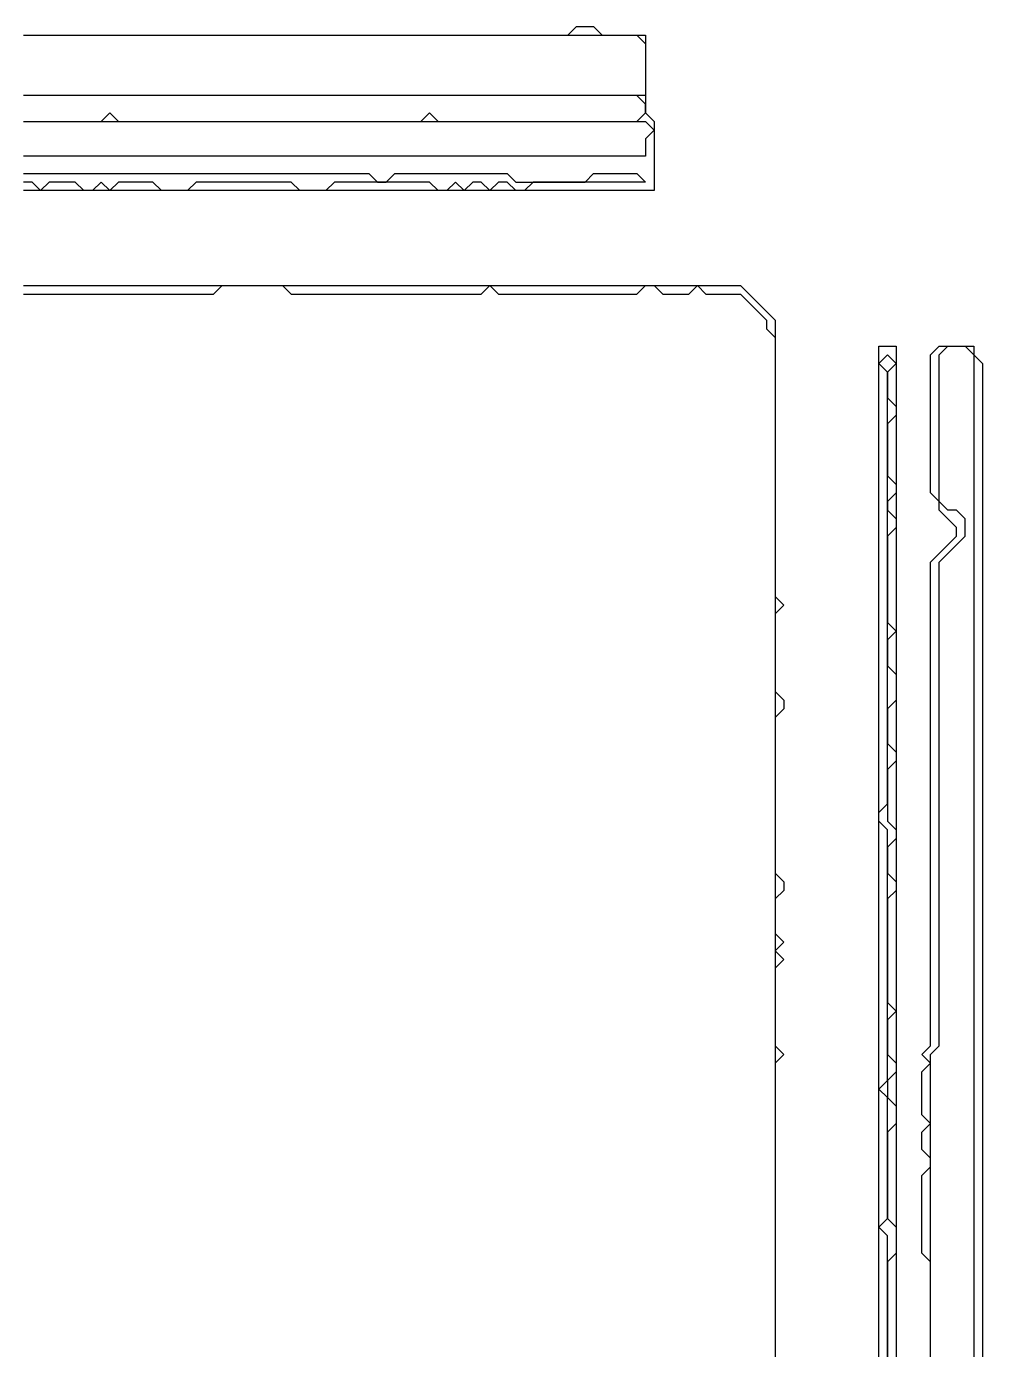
# Model space of a CAD drawing. Header units: metres. Extents: x 61 to 947, y 23 to 655.
# Drawn here: x 377.4 to 488, y 176.5 to 330 of the extents above; entities that cross this region are included whole.
import ezdxf

# ---------------------------------------------------------------- set-up
doc = ezdxf.new("R2010")
doc.units = ezdxf.units.M

msp = doc.modelspace()

# ---------------------------------------------------------------- linework, layer by layer
for points in [[(377, 329, 0), (378, 329, 0), (379, 329, 0), (380, 329, 0), (381, 329, 0), (382, 329, 0), (383, 329, 0), (384, 329, 0), (385, 329, 0), (386, 329, 0), (387, 329, 0), (388, 329, 0), (389, 329, 0), (390, 329, 0), (391, 329, 0), (392, 329, 0), (393, 329, 0), (394, 329, 0), (395, 329, 0), (396, 329, 0), (397, 329, 0), (398, 329, 0), (399, 329, 0), (400, 329, 0), (401, 329, 0), (402, 329, 0), (403, 329, 0), (404, 329, 0), (405, 329, 0), (406, 329, 0), (407, 329, 0), (408, 329, 0), (409, 329, 0), (410, 329, 0), (411, 329, 0), (412, 329, 0), (413, 329, 0), (414, 329, 0), (415, 329, 0), (416, 329, 0), (417, 329, 0), (418, 329, 0), (419, 329, 0), (420, 329, 0), (421, 329, 0), (422, 329, 0), (423, 329, 0), (424, 329, 0), (425, 329, 0), (426, 329, 0), (427, 329, 0), (428, 329, 0), (429, 329, 0), (430, 329, 0), (431, 329, 0), (432, 329, 0), (433, 329, 0), (434, 329, 0), (435, 329, 0), (436, 329, 0), (437, 329, 0), (438, 329, 0), (439, 329, 0), (440, 329, 0), (441, 329, 0), (442, 329, 0), (443, 329, 0), (444, 329, 0), (445, 329, 0), (446, 329, 0), (447, 329, 0), (448, 329, 0), (449, 328, 0), (449, 327, 0), (449, 326, 0), (449, 325, 0), (449, 324, 0), (449, 323, 0), (449, 322, 0), (448, 322, 0), (447, 322, 0), (446, 322, 0), (445, 322, 0), (444, 322, 0), (443, 322, 0), (442, 322, 0), (441, 322, 0), (440, 322, 0), (439, 322, 0), (438, 322, 0), (437, 322, 0), (436, 322, 0), (435, 322, 0), (434, 322, 0), (433, 322, 0), (432, 322, 0), (431, 322, 0), (430, 322, 0), (429, 322, 0), (428, 322, 0), (427, 322, 0), (426, 322, 0), (425, 322, 0), (424, 322, 0), (423, 322, 0), (422, 322, 0), (421, 322, 0), (420, 322, 0), (419, 322, 0), (418, 322, 0), (417, 322, 0), (416, 322, 0), (415, 322, 0), (414, 322, 0), (413, 322, 0), (412, 322, 0), (411, 322, 0), (410, 322, 0), (409, 322, 0), (408, 322, 0), (407, 322, 0), (406, 322, 0), (405, 322, 0), (404, 322, 0), (403, 322, 0), (402, 322, 0), (401, 322, 0), (400, 322, 0), (399, 322, 0), (398, 322, 0), (397, 322, 0), (396, 322, 0), (395, 322, 0), (394, 322, 0), (393, 322, 0), (392, 322, 0), (391, 322, 0), (390, 322, 0), (389, 322, 0), (388, 322, 0), (387, 322, 0), (386, 322, 0), (385, 322, 0), (384, 322, 0), (383, 322, 0), (382, 322, 0), (381, 322, 0), (380, 322, 0), (379, 322, 0), (378, 322, 0), (377, 322, 0)], [(377, 319, 0), (378, 319, 0), (379, 319, 0), (380, 319, 0), (381, 319, 0), (382, 319, 0), (383, 319, 0), (384, 319, 0), (385, 319, 0), (386, 319, 0), (387, 320, 0), (388, 319, 0), (389, 319, 0), (390, 319, 0), (391, 319, 0), (392, 319, 0), (393, 319, 0), (394, 319, 0), (395, 319, 0), (396, 319, 0), (397, 319, 0), (398, 319, 0), (399, 319, 0), (400, 319, 0), (401, 319, 0), (402, 319, 0), (403, 319, 0), (404, 319, 0), (405, 319, 0), (406, 319, 0), (407, 319, 0), (408, 319, 0), (409, 319, 0), (410, 319, 0), (411, 319, 0), (412, 319, 0), (413, 319, 0), (414, 319, 0), (415, 319, 0), (416, 319, 0), (417, 319, 0), (418, 319, 0), (419, 319, 0), (420, 319, 0), (421, 319, 0), (422, 319, 0), (423, 319, 0), (424, 320, 0), (425, 319, 0), (426, 319, 0), (427, 319, 0), (428, 319, 0), (429, 319, 0), (430, 319, 0), (431, 319, 0), (432, 319, 0), (433, 319, 0), (434, 319, 0), (435, 319, 0), (436, 319, 0), (437, 319, 0), (438, 319, 0), (439, 319, 0), (440, 319, 0), (441, 319, 0), (442, 319, 0), (443, 319, 0), (444, 319, 0), (445, 319, 0), (446, 319, 0), (447, 319, 0), (448, 319, 0), (449, 319, 0), (450, 318, 0), (449, 317, 0), (449, 316, 0), (449, 315, 0), (448, 315, 0), (447, 315, 0), (446, 315, 0), (445, 315, 0), (444, 315, 0), (443, 315, 0), (442, 315, 0), (441, 315, 0), (440, 315, 0), (439, 315, 0), (438, 315, 0), (437, 315, 0), (436, 315, 0), (435, 315, 0), (434, 315, 0), (433, 315, 0), (432, 315, 0), (431, 315, 0), (430, 315, 0), (429, 315, 0), (428, 315, 0), (427, 315, 0), (426, 315, 0), (425, 315, 0), (424, 315, 0), (423, 315, 0), (422, 315, 0), (421, 315, 0), (420, 315, 0), (419, 315, 0), (418, 315, 0), (417, 315, 0), (416, 315, 0), (415, 315, 0), (414, 315, 0), (413, 315, 0), (412, 315, 0), (411, 315, 0), (410, 315, 0), (409, 315, 0), (408, 315, 0), (407, 315, 0), (406, 315, 0), (405, 315, 0), (404, 315, 0), (403, 315, 0), (402, 315, 0), (401, 315, 0), (400, 315, 0), (399, 315, 0), (398, 315, 0), (397, 315, 0), (396, 315, 0), (395, 315, 0), (394, 315, 0), (393, 315, 0), (392, 315, 0), (391, 315, 0), (390, 315, 0), (389, 315, 0), (388, 315, 0), (387, 315, 0), (386, 315, 0), (385, 315, 0), (384, 315, 0), (383, 315, 0), (382, 315, 0), (381, 315, 0), (380, 315, 0), (379, 315, 0), (378, 315, 0), (377, 315, 0)], [(377, 313, 0), (378, 313, 0), (379, 313, 0), (380, 313, 0), (381, 313, 0), (382, 313, 0), (383, 313, 0), (384, 313, 0), (385, 313, 0), (386, 313, 0), (387, 313, 0), (388, 313, 0), (389, 313, 0), (390, 313, 0), (391, 313, 0), (392, 313, 0), (393, 313, 0), (394, 313, 0), (395, 313, 0), (396, 313, 0), (397, 313, 0), (398, 313, 0), (399, 313, 0), (400, 313, 0), (401, 313, 0), (402, 313, 0), (403, 313, 0), (404, 313, 0), (405, 313, 0), (406, 313, 0), (407, 313, 0), (408, 313, 0), (409, 313, 0), (410, 313, 0), (411, 313, 0), (412, 313, 0), (413, 313, 0), (414, 313, 0), (415, 313, 0), (416, 313, 0), (417, 313, 0), (418, 312, 0), (419, 312, 0), (420, 313, 0), (421, 313, 0), (422, 313, 0), (423, 313, 0), (424, 313, 0), (425, 313, 0), (426, 313, 0), (427, 313, 0), (428, 313, 0), (429, 313, 0), (430, 313, 0), (431, 313, 0), (432, 313, 0), (433, 313, 0), (434, 312, 0), (435, 312, 0), (436, 312, 0), (437, 312, 0), (438, 312, 0), (439, 312, 0), (440, 312, 0), (441, 312, 0), (442, 312, 0), (443, 313, 0), (444, 313, 0), (445, 313, 0), (446, 313, 0), (447, 313, 0), (448, 313, 0), (449, 312, 0), (448, 312, 0), (447, 312, 0), (446, 312, 0), (445, 312, 0), (444, 312, 0), (443, 312, 0), (442, 312, 0), (441, 312, 0), (440, 312, 0), (439, 312, 0), (438, 312, 0), (437, 312, 0), (436, 312, 0), (435, 311, 0), (434, 311, 0), (433, 312, 0), (432, 312, 0), (431, 311, 0), (430, 312, 0), (429, 312, 0), (428, 311, 0), (427, 312, 0), (426, 311, 0), (425, 311, 0), (424, 312, 0), (423, 312, 0), (422, 312, 0), (421, 312, 0), (420, 312, 0), (419, 312, 0), (418, 312, 0), (417, 312, 0), (416, 312, 0), (415, 312, 0), (414, 312, 0), (413, 312, 0), (412, 311, 0), (411, 311, 0), (410, 311, 0), (409, 311, 0), (408, 312, 0), (407, 312, 0), (406, 312, 0), (405, 312, 0), (404, 312, 0), (403, 312, 0), (402, 312, 0), (401, 312, 0), (400, 312, 0), (399, 312, 0), (398, 312, 0), (397, 312, 0), (396, 311, 0), (395, 311, 0), (394, 311, 0), (393, 311, 0), (392, 312, 0), (391, 312, 0), (390, 312, 0), (389, 312, 0), (388, 312, 0), (387, 311, 0), (386, 312, 0), (385, 311, 0), (384, 311, 0), (383, 312, 0), (382, 312, 0), (381, 312, 0), (380, 312, 0), (379, 311, 0), (378, 312, 0), (377, 312, 0)], [(377, 299, 0), (378, 299, 0), (379, 299, 0), (380, 299, 0), (381, 299, 0), (382, 299, 0), (383, 299, 0), (384, 299, 0), (385, 299, 0), (386, 299, 0), (387, 299, 0), (388, 299, 0), (389, 299, 0), (390, 299, 0), (391, 299, 0), (392, 299, 0), (393, 299, 0), (394, 299, 0), (395, 299, 0), (396, 299, 0), (397, 299, 0), (398, 299, 0), (399, 299, 0), (400, 300, 0), (401, 300, 0), (402, 300, 0), (403, 300, 0), (404, 300, 0), (405, 300, 0), (406, 300, 0), (407, 300, 0), (408, 299, 0), (409, 299, 0), (410, 299, 0), (411, 299, 0), (412, 299, 0), (413, 299, 0), (414, 299, 0), (415, 299, 0), (416, 299, 0), (417, 299, 0), (418, 299, 0), (419, 299, 0), (420, 299, 0), (421, 299, 0), (422, 299, 0), (423, 299, 0), (424, 299, 0), (425, 299, 0), (426, 299, 0), (427, 299, 0), (428, 299, 0), (429, 299, 0), (430, 299, 0), (431, 300, 0), (432, 299, 0), (433, 299, 0), (434, 299, 0), (435, 299, 0), (436, 299, 0), (437, 299, 0), (438, 299, 0), (439, 299, 0), (440, 299, 0), (441, 299, 0), (442, 299, 0), (443, 299, 0), (444, 299, 0), (445, 299, 0), (446, 299, 0), (447, 299, 0), (448, 299, 0), (449, 300, 0), (450, 300, 0), (451, 299, 0), (452, 299, 0), (453, 299, 0), (454, 299, 0), (455, 300, 0), (456, 299, 0), (457, 299, 0), (458, 299, 0), (459, 299, 0), (460, 299, 0), (461, 298, 0), (462, 297, 0), (463, 296, 0), (463, 295, 0), (464, 294, 0), (464, 293, 0), (464, 292, 0), (464, 291, 0), (464, 290, 0), (464, 289, 0), (464, 288, 0), (464, 287, 0), (464, 286, 0), (464, 285, 0), (464, 284, 0), (464, 283, 0), (464, 282, 0), (464, 281, 0), (464, 280, 0), (464, 279, 0), (464, 278, 0), (464, 277, 0), (464, 276, 0), (464, 275, 0), (464, 274, 0), (464, 273, 0), (464, 272, 0), (464, 271, 0), (464, 270, 0), (464, 269, 0), (464, 268, 0), (464, 267, 0), (464, 266, 0), (464, 265, 0), (464, 264, 0), (464, 263, 0), (464, 262, 0), (464, 261, 0), (464, 260, 0), (464, 259, 0), (464, 258, 0), (464, 257, 0), (464, 256, 0), (464, 255, 0), (464, 254, 0), (464, 253, 0), (464, 252, 0), (464, 251, 0), (464, 250, 0), (464, 249, 0), (464, 248, 0), (464, 247, 0), (464, 246, 0), (464, 245, 0), (464, 244, 0), (464, 243, 0), (464, 242, 0), (464, 241, 0), (464, 240, 0), (464, 239, 0), (464, 238, 0), (464, 237, 0), (464, 236, 0), (464, 235, 0), (464, 234, 0), (464, 233, 0), (464, 232, 0), (464, 231, 0), (464, 230, 0), (464, 229, 0), (464, 228, 0), (464, 227, 0), (464, 226, 0), (464, 225, 0), (464, 224, 0), (464, 223, 0), (464, 222, 0), (464, 221, 0), (464, 220, 0), (464, 219, 0), (464, 218, 0), (464, 217, 0), (464, 216, 0), (464, 215, 0), (464, 214, 0), (464, 213, 0), (464, 212, 0), (464, 211, 0), (464, 210, 0), (464, 209, 0), (464, 208, 0), (464, 207, 0), (464, 206, 0), (464, 205, 0), (464, 204, 0), (464, 203, 0), (464, 202, 0), (464, 201, 0), (464, 200, 0), (464, 199, 0), (464, 198, 0), (464, 197, 0), (464, 196, 0), (464, 195, 0), (464, 194, 0), (464, 193, 0), (464, 192, 0), (464, 191, 0), (464, 190, 0), (464, 189, 0), (464, 188, 0), (464, 187, 0), (464, 186, 0), (464, 185, 0), (464, 184, 0), (464, 183, 0), (464, 182, 0), (464, 181, 0), (464, 180, 0), (464, 179, 0), (464, 178, 0), (464, 177, 0), (464, 176, 0)], [(477, 176, 0), (477, 177, 0), (477, 178, 0), (477, 179, 0), (477, 180, 0), (477, 181, 0), (477, 182, 0), (477, 183, 0), (477, 184, 0), (477, 185, 0), (477, 186, 0), (477, 187, 0), (477, 188, 0), (477, 189, 0), (477, 190, 0), (476, 191, 0), (477, 192, 0), (477, 193, 0), (477, 194, 0), (477, 195, 0), (477, 196, 0), (477, 197, 0), (477, 198, 0), (477, 199, 0), (477, 200, 0), (477, 201, 0), (477, 202, 0), (477, 203, 0), (477, 204, 0), (477, 205, 0), (477, 206, 0), (476, 207, 0), (477, 208, 0), (477, 209, 0), (477, 210, 0), (477, 211, 0), (477, 212, 0), (477, 213, 0), (477, 214, 0), (477, 215, 0), (477, 216, 0), (477, 217, 0), (477, 218, 0), (477, 219, 0), (477, 220, 0), (477, 221, 0), (477, 222, 0), (477, 223, 0), (477, 224, 0), (477, 225, 0), (477, 226, 0), (477, 227, 0), (477, 228, 0), (477, 229, 0), (477, 230, 0), (477, 231, 0), (477, 232, 0), (477, 233, 0), (477, 234, 0), (477, 235, 0), (477, 236, 0), (477, 237, 0), (476, 238, 0), (476, 239, 0), (477, 240, 0), (477, 241, 0), (477, 242, 0), (477, 243, 0), (477, 244, 0), (477, 245, 0), (477, 246, 0), (477, 247, 0), (477, 248, 0), (477, 249, 0), (477, 250, 0), (477, 251, 0), (477, 252, 0), (477, 253, 0), (477, 254, 0), (477, 255, 0), (477, 256, 0), (477, 257, 0), (477, 258, 0), (477, 259, 0), (477, 260, 0), (477, 261, 0), (477, 262, 0), (477, 263, 0), (477, 264, 0), (477, 265, 0), (477, 266, 0), (477, 267, 0), (477, 268, 0), (477, 269, 0), (477, 270, 0), (477, 271, 0), (477, 272, 0), (477, 273, 0), (477, 274, 0), (477, 275, 0), (477, 276, 0), (477, 277, 0), (477, 278, 0), (477, 279, 0), (477, 280, 0), (477, 281, 0), (477, 282, 0), (477, 283, 0), (477, 284, 0), (477, 285, 0), (477, 286, 0), (477, 287, 0), (477, 288, 0), (477, 289, 0), (477, 290, 0), (476, 291, 0), (477, 292, 0), (478, 291, 0), (477, 290, 0), (477, 289, 0), (477, 288, 0), (477, 287, 0), (478, 286, 0), (478, 285, 0), (477, 284, 0), (477, 283, 0), (477, 282, 0), (477, 281, 0), (477, 280, 0), (477, 279, 0), (477, 278, 0), (478, 277, 0), (478, 276, 0), (477, 275, 0), (477, 274, 0), (478, 273, 0), (478, 272, 0), (477, 271, 0), (477, 270, 0), (477, 269, 0), (477, 268, 0), (477, 267, 0), (477, 266, 0), (477, 265, 0), (477, 264, 0), (477, 263, 0), (477, 262, 0), (477, 261, 0), (478, 260, 0), (477, 259, 0), (477, 258, 0), (477, 257, 0), (477, 256, 0), (478, 255, 0), (478, 254, 0), (478, 253, 0), (478, 252, 0), (477, 251, 0), (477, 250, 0), (477, 249, 0), (477, 248, 0), (477, 247, 0), (478, 246, 0), (478, 245, 0), (477, 244, 0), (477, 243, 0), (477, 242, 0), (477, 241, 0), (477, 240, 0), (477, 239, 0), (477, 238, 0), (478, 237, 0), (478, 236, 0), (477, 235, 0), (477, 234, 0), (477, 233, 0), (477, 232, 0), (478, 231, 0), (478, 230, 0), (477, 229, 0), (477, 228, 0), (477, 227, 0), (477, 226, 0), (477, 225, 0), (477, 224, 0), (477, 223, 0), (477, 222, 0), (477, 221, 0), (477, 220, 0), (477, 219, 0), (477, 218, 0), (477, 217, 0), (478, 216, 0), (477, 215, 0), (477, 214, 0), (477, 213, 0), (477, 212, 0), (477, 211, 0), (478, 210, 0), (478, 209, 0), (477, 208, 0), (477, 207, 0), (477, 206, 0), (478, 205, 0), (478, 204, 0), (478, 203, 0), (477, 202, 0), (477, 201, 0), (477, 200, 0), (477, 199, 0), (477, 198, 0), (477, 197, 0), (477, 196, 0), (477, 195, 0), (477, 194, 0), (477, 193, 0), (477, 192, 0), (478, 191, 0), (478, 190, 0), (478, 189, 0), (478, 188, 0), (477, 187, 0), (477, 186, 0), (477, 185, 0), (477, 184, 0), (477, 183, 0), (477, 182, 0), (477, 181, 0), (477, 180, 0), (477, 179, 0), (477, 178, 0), (477, 177, 0), (477, 176, 0)], [(482, 176, 0), (482, 177, 0), (482, 178, 0), (482, 179, 0), (482, 180, 0), (482, 181, 0), (482, 182, 0), (482, 183, 0), (482, 184, 0), (482, 185, 0), (482, 186, 0), (482, 187, 0), (482, 188, 0), (482, 189, 0), (482, 190, 0), (482, 191, 0), (482, 192, 0), (482, 193, 0), (482, 194, 0), (482, 195, 0), (482, 196, 0), (482, 197, 0), (482, 198, 0), (482, 199, 0), (482, 200, 0), (482, 201, 0), (482, 202, 0), (482, 203, 0), (482, 204, 0), (482, 205, 0), (482, 206, 0), (482, 207, 0), (482, 208, 0), (482, 209, 0), (482, 210, 0), (482, 211, 0), (483, 212, 0), (483, 213, 0), (483, 214, 0), (483, 215, 0), (483, 216, 0), (483, 217, 0), (483, 218, 0), (483, 219, 0), (483, 220, 0), (483, 221, 0), (483, 222, 0), (483, 223, 0), (483, 224, 0), (483, 225, 0), (483, 226, 0), (483, 227, 0), (483, 228, 0), (483, 229, 0), (483, 230, 0), (483, 231, 0), (483, 232, 0), (483, 233, 0), (483, 234, 0), (483, 235, 0), (483, 236, 0), (483, 237, 0), (483, 238, 0), (483, 239, 0), (483, 240, 0), (483, 241, 0), (483, 242, 0), (483, 243, 0), (483, 244, 0), (483, 245, 0), (483, 246, 0), (483, 247, 0), (483, 248, 0), (483, 249, 0), (483, 250, 0), (483, 251, 0), (483, 252, 0), (483, 253, 0), (483, 254, 0), (483, 255, 0), (483, 256, 0), (483, 257, 0), (483, 258, 0), (483, 259, 0), (483, 260, 0), (483, 261, 0), (483, 262, 0), (483, 263, 0), (483, 264, 0), (483, 265, 0), (483, 266, 0), (483, 267, 0), (483, 268, 0), (484, 269, 0), (485, 270, 0), (486, 271, 0), (486, 272, 0), (486, 273, 0), (485, 274, 0), (484, 274, 0), (483, 275, 0), (483, 276, 0), (483, 277, 0), (483, 278, 0), (483, 279, 0), (483, 280, 0), (483, 281, 0), (483, 282, 0), (483, 283, 0), (483, 284, 0), (483, 285, 0), (483, 286, 0), (483, 287, 0), (483, 288, 0), (483, 289, 0), (483, 290, 0), (483, 291, 0), (483, 292, 0), (484, 293, 0), (485, 293, 0), (486, 293, 0), (487, 292, 0), (487, 291, 0), (487, 290, 0), (487, 289, 0), (487, 288, 0), (487, 287, 0), (487, 286, 0), (487, 285, 0), (487, 284, 0), (487, 283, 0), (487, 282, 0), (487, 281, 0), (487, 280, 0), (487, 279, 0), (487, 278, 0), (487, 277, 0), (487, 276, 0), (487, 275, 0), (487, 274, 0), (487, 273, 0), (487, 272, 0), (487, 271, 0), (487, 270, 0), (487, 269, 0), (487, 268, 0), (487, 267, 0), (487, 266, 0), (487, 265, 0), (487, 264, 0), (487, 263, 0), (487, 262, 0), (487, 261, 0), (487, 260, 0), (487, 259, 0), (487, 258, 0), (487, 257, 0), (487, 256, 0), (487, 255, 0), (487, 254, 0), (487, 253, 0), (487, 252, 0), (487, 251, 0), (487, 250, 0), (487, 249, 0), (487, 248, 0), (487, 247, 0), (487, 246, 0), (487, 245, 0), (487, 244, 0), (487, 243, 0), (487, 242, 0), (487, 241, 0), (487, 240, 0), (487, 239, 0), (487, 238, 0), (487, 237, 0), (487, 236, 0), (487, 235, 0), (487, 234, 0), (487, 233, 0), (487, 232, 0), (487, 231, 0), (487, 230, 0), (487, 229, 0), (487, 228, 0), (487, 227, 0), (487, 226, 0), (487, 225, 0), (487, 224, 0), (487, 223, 0), (487, 222, 0), (487, 221, 0), (487, 220, 0), (487, 219, 0), (487, 218, 0), (487, 217, 0), (487, 216, 0), (487, 215, 0), (487, 214, 0), (487, 213, 0), (487, 212, 0), (487, 211, 0), (487, 210, 0), (487, 209, 0), (487, 208, 0), (487, 207, 0), (487, 206, 0), (487, 205, 0), (487, 204, 0), (487, 203, 0), (487, 202, 0), (487, 201, 0), (487, 200, 0), (487, 199, 0), (487, 198, 0), (487, 197, 0), (487, 196, 0), (487, 195, 0), (487, 194, 0), (487, 193, 0), (487, 192, 0), (487, 191, 0), (487, 190, 0), (487, 189, 0), (487, 188, 0), (487, 187, 0), (487, 186, 0), (487, 185, 0), (487, 184, 0), (487, 183, 0), (487, 182, 0), (487, 181, 0), (487, 180, 0), (487, 179, 0), (487, 178, 0), (487, 177, 0), (487, 176, 0)]]:
    msp.add_polyline3d(points)
at = {"layer": '1'}
for points in [[(377, 329, 0), (378, 329, 0), (379, 329, 0), (380, 329, 0), (381, 329, 0), (382, 329, 0), (383, 329, 0), (384, 329, 0), (385, 329, 0), (386, 329, 0), (387, 329, 0), (388, 329, 0), (389, 329, 0), (390, 329, 0), (391, 329, 0), (392, 329, 0), (393, 329, 0), (394, 329, 0), (395, 329, 0), (396, 329, 0), (397, 329, 0), (398, 329, 0), (399, 329, 0), (400, 329, 0), (401, 329, 0), (402, 329, 0), (403, 329, 0), (404, 329, 0), (405, 329, 0), (406, 329, 0), (407, 329, 0), (408, 329, 0), (409, 329, 0), (410, 329, 0), (411, 329, 0), (412, 329, 0), (413, 329, 0), (414, 329, 0), (415, 329, 0), (416, 329, 0), (417, 329, 0), (418, 329, 0), (419, 329, 0), (420, 329, 0), (421, 329, 0), (422, 329, 0), (423, 329, 0), (424, 329, 0), (425, 329, 0), (426, 329, 0), (427, 329, 0), (428, 329, 0), (429, 329, 0), (430, 329, 0), (431, 329, 0), (432, 329, 0), (433, 329, 0), (434, 329, 0), (435, 329, 0), (436, 329, 0), (437, 329, 0), (438, 329, 0), (439, 329, 0), (440, 329, 0), (441, 330, 0), (442, 330, 0), (443, 330, 0), (444, 329, 0), (445, 329, 0), (446, 329, 0), (447, 329, 0), (448, 329, 0), (449, 329, 0), (449, 328, 0), (449, 327, 0), (449, 326, 0), (449, 325, 0), (449, 324, 0), (449, 323, 0), (449, 322, 0), (449, 321, 0), (449, 320, 0), (450, 319, 0), (450, 318, 0), (450, 317, 0), (450, 316, 0), (450, 315, 0), (450, 314, 0), (450, 313, 0), (450, 312, 0), (450, 311, 0), (449, 311, 0), (448, 311, 0), (447, 311, 0), (446, 311, 0), (445, 311, 0), (444, 311, 0), (443, 311, 0), (442, 311, 0), (441, 311, 0), (440, 311, 0), (439, 311, 0), (438, 311, 0), (437, 311, 0), (436, 311, 0), (435, 311, 0), (434, 311, 0), (433, 311, 0), (432, 311, 0), (431, 311, 0), (430, 311, 0), (429, 311, 0), (428, 311, 0), (427, 311, 0), (426, 311, 0), (425, 311, 0), (424, 311, 0), (423, 311, 0), (422, 311, 0), (421, 311, 0), (420, 311, 0), (419, 311, 0), (418, 311, 0), (417, 311, 0), (416, 311, 0), (415, 311, 0), (414, 311, 0), (413, 311, 0), (412, 311, 0), (411, 311, 0), (410, 311, 0), (409, 311, 0), (408, 311, 0), (407, 311, 0), (406, 311, 0), (405, 311, 0), (404, 311, 0), (403, 311, 0), (402, 311, 0), (401, 311, 0), (400, 311, 0), (399, 311, 0), (398, 311, 0), (397, 311, 0), (396, 311, 0), (395, 311, 0), (394, 311, 0), (393, 311, 0), (392, 311, 0), (391, 311, 0), (390, 311, 0), (389, 311, 0), (388, 311, 0), (387, 311, 0), (386, 311, 0), (385, 311, 0), (384, 311, 0), (383, 311, 0), (382, 311, 0), (381, 311, 0), (380, 311, 0), (379, 311, 0), (378, 311, 0), (377, 311, 0)], [(377, 319, 0), (378, 319, 0), (379, 319, 0), (380, 319, 0), (381, 319, 0), (382, 319, 0), (383, 319, 0), (384, 319, 0), (385, 319, 0), (386, 319, 0), (387, 319, 0), (388, 319, 0), (389, 319, 0), (390, 319, 0), (391, 319, 0), (392, 319, 0), (393, 319, 0), (394, 319, 0), (395, 319, 0), (396, 319, 0), (397, 319, 0), (398, 319, 0), (399, 319, 0), (400, 319, 0), (401, 319, 0), (402, 319, 0), (403, 319, 0), (404, 319, 0), (405, 319, 0), (406, 319, 0), (407, 319, 0), (408, 319, 0), (409, 319, 0), (410, 319, 0), (411, 319, 0), (412, 319, 0), (413, 319, 0), (414, 319, 0), (415, 319, 0), (416, 319, 0), (417, 319, 0), (418, 319, 0), (419, 319, 0), (420, 319, 0), (421, 319, 0), (422, 319, 0), (423, 319, 0), (424, 319, 0), (425, 319, 0), (426, 319, 0), (427, 319, 0), (428, 319, 0), (429, 319, 0), (430, 319, 0), (431, 319, 0), (432, 319, 0), (433, 319, 0), (434, 319, 0), (435, 319, 0), (436, 319, 0), (437, 319, 0), (438, 319, 0), (439, 319, 0), (440, 319, 0), (441, 319, 0), (442, 319, 0), (443, 319, 0), (444, 319, 0), (445, 319, 0), (446, 319, 0), (447, 319, 0), (448, 319, 0), (449, 320, 0), (449, 321, 0), (448, 322, 0), (447, 322, 0), (446, 322, 0), (445, 322, 0), (444, 322, 0), (443, 322, 0), (442, 322, 0), (441, 322, 0), (440, 322, 0), (439, 322, 0), (438, 322, 0), (437, 322, 0), (436, 322, 0), (435, 322, 0), (434, 322, 0), (433, 322, 0), (432, 322, 0), (431, 322, 0), (430, 322, 0), (429, 322, 0), (428, 322, 0), (427, 322, 0), (426, 322, 0), (425, 322, 0), (424, 322, 0), (423, 322, 0), (422, 322, 0), (421, 322, 0), (420, 322, 0), (419, 322, 0), (418, 322, 0), (417, 322, 0), (416, 322, 0), (415, 322, 0), (414, 322, 0), (413, 322, 0), (412, 322, 0), (411, 322, 0), (410, 322, 0), (409, 322, 0), (408, 322, 0), (407, 322, 0), (406, 322, 0), (405, 322, 0), (404, 322, 0), (403, 322, 0), (402, 322, 0), (401, 322, 0), (400, 322, 0), (399, 322, 0), (398, 322, 0), (397, 322, 0), (396, 322, 0), (395, 322, 0), (394, 322, 0), (393, 322, 0), (392, 322, 0), (391, 322, 0), (390, 322, 0), (389, 322, 0), (388, 322, 0), (387, 322, 0), (386, 322, 0), (385, 322, 0), (384, 322, 0), (383, 322, 0), (382, 322, 0), (381, 322, 0), (380, 322, 0), (379, 322, 0), (378, 322, 0), (377, 322, 0)], [(377, 300, 0), (378, 300, 0), (379, 300, 0), (380, 300, 0), (381, 300, 0), (382, 300, 0), (383, 300, 0), (384, 300, 0), (385, 300, 0), (386, 300, 0), (387, 300, 0), (388, 300, 0), (389, 300, 0), (390, 300, 0), (391, 300, 0), (392, 300, 0), (393, 300, 0), (394, 300, 0), (395, 300, 0), (396, 300, 0), (397, 300, 0), (398, 300, 0), (399, 300, 0), (400, 300, 0), (401, 300, 0), (402, 300, 0), (403, 300, 0), (404, 300, 0), (405, 300, 0), (406, 300, 0), (407, 300, 0), (408, 300, 0), (409, 300, 0), (410, 300, 0), (411, 300, 0), (412, 300, 0), (413, 300, 0), (414, 300, 0), (415, 300, 0), (416, 300, 0), (417, 300, 0), (418, 300, 0), (419, 300, 0), (420, 300, 0), (421, 300, 0), (422, 300, 0), (423, 300, 0), (424, 300, 0), (425, 300, 0), (426, 300, 0), (427, 300, 0), (428, 300, 0), (429, 300, 0), (430, 300, 0), (431, 300, 0), (432, 300, 0), (433, 300, 0), (434, 300, 0), (435, 300, 0), (436, 300, 0), (437, 300, 0), (438, 300, 0), (439, 300, 0), (440, 300, 0), (441, 300, 0), (442, 300, 0), (443, 300, 0), (444, 300, 0), (445, 300, 0), (446, 300, 0), (447, 300, 0), (448, 300, 0), (449, 300, 0), (450, 300, 0), (451, 300, 0), (452, 300, 0), (453, 300, 0), (454, 300, 0), (455, 300, 0), (456, 300, 0), (457, 300, 0), (458, 300, 0), (459, 300, 0), (460, 300, 0), (461, 299, 0), (462, 298, 0), (463, 297, 0), (464, 296, 0), (464, 295, 0), (464, 294, 0), (464, 293, 0), (464, 292, 0), (464, 291, 0), (464, 290, 0), (464, 289, 0), (464, 288, 0), (464, 287, 0), (464, 286, 0), (464, 285, 0), (464, 284, 0), (464, 283, 0), (464, 282, 0), (464, 281, 0), (464, 280, 0), (464, 279, 0), (464, 278, 0), (464, 277, 0), (464, 276, 0), (464, 275, 0), (464, 274, 0), (464, 273, 0), (464, 272, 0), (464, 271, 0), (464, 270, 0), (464, 269, 0), (464, 268, 0), (464, 267, 0), (464, 266, 0), (464, 265, 0), (464, 264, 0), (465, 263, 0), (464, 262, 0), (464, 261, 0), (464, 260, 0), (464, 259, 0), (464, 258, 0), (464, 257, 0), (464, 256, 0), (464, 255, 0), (464, 254, 0), (464, 253, 0), (465, 252, 0), (465, 251, 0), (464, 250, 0), (464, 249, 0), (464, 248, 0), (464, 247, 0), (464, 246, 0), (464, 245, 0), (464, 244, 0), (464, 243, 0), (464, 242, 0), (464, 241, 0), (464, 240, 0), (464, 239, 0), (464, 238, 0), (464, 237, 0), (464, 236, 0), (464, 235, 0), (464, 234, 0), (464, 233, 0), (464, 232, 0), (465, 231, 0), (465, 230, 0), (464, 229, 0), (464, 228, 0), (464, 227, 0), (464, 226, 0), (464, 225, 0), (465, 224, 0), (464, 223, 0), (465, 222, 0), (464, 221, 0), (464, 220, 0), (464, 219, 0), (464, 218, 0), (464, 217, 0), (464, 216, 0), (464, 215, 0), (464, 214, 0), (464, 213, 0), (464, 212, 0), (465, 211, 0), (464, 210, 0), (464, 209, 0), (464, 208, 0), (464, 207, 0), (464, 206, 0), (464, 205, 0), (464, 204, 0), (464, 203, 0), (464, 202, 0), (464, 201, 0), (464, 200, 0), (464, 199, 0), (464, 198, 0), (464, 197, 0), (464, 196, 0), (464, 195, 0), (464, 194, 0), (464, 193, 0), (464, 192, 0), (464, 191, 0), (464, 190, 0), (464, 189, 0), (464, 188, 0), (464, 187, 0), (464, 186, 0), (464, 185, 0), (464, 184, 0), (464, 183, 0), (464, 182, 0), (464, 181, 0), (464, 180, 0), (464, 179, 0), (464, 178, 0), (464, 177, 0), (464, 176, 0)], [(476, 176, 0), (476, 177, 0), (476, 178, 0), (476, 179, 0), (476, 180, 0), (476, 181, 0), (476, 182, 0), (476, 183, 0), (476, 184, 0), (476, 185, 0), (476, 186, 0), (476, 187, 0), (476, 188, 0), (476, 189, 0), (476, 190, 0), (476, 191, 0), (476, 192, 0), (476, 193, 0), (476, 194, 0), (476, 195, 0), (476, 196, 0), (476, 197, 0), (476, 198, 0), (476, 199, 0), (476, 200, 0), (476, 201, 0), (476, 202, 0), (476, 203, 0), (476, 204, 0), (476, 205, 0), (476, 206, 0), (476, 207, 0), (476, 208, 0), (476, 209, 0), (476, 210, 0), (476, 211, 0), (476, 212, 0), (476, 213, 0), (476, 214, 0), (476, 215, 0), (476, 216, 0), (476, 217, 0), (476, 218, 0), (476, 219, 0), (476, 220, 0), (476, 221, 0), (476, 222, 0), (476, 223, 0), (476, 224, 0), (476, 225, 0), (476, 226, 0), (476, 227, 0), (476, 228, 0), (476, 229, 0), (476, 230, 0), (476, 231, 0), (476, 232, 0), (476, 233, 0), (476, 234, 0), (476, 235, 0), (476, 236, 0), (476, 237, 0), (476, 238, 0), (476, 239, 0), (476, 240, 0), (476, 241, 0), (476, 242, 0), (476, 243, 0), (476, 244, 0), (476, 245, 0), (476, 246, 0), (476, 247, 0), (476, 248, 0), (476, 249, 0), (476, 250, 0), (476, 251, 0), (476, 252, 0), (476, 253, 0), (476, 254, 0), (476, 255, 0), (476, 256, 0), (476, 257, 0), (476, 258, 0), (476, 259, 0), (476, 260, 0), (476, 261, 0), (476, 262, 0), (476, 263, 0), (476, 264, 0), (476, 265, 0), (476, 266, 0), (476, 267, 0), (476, 268, 0), (476, 269, 0), (476, 270, 0), (476, 271, 0), (476, 272, 0), (476, 273, 0), (476, 274, 0), (476, 275, 0), (476, 276, 0), (476, 277, 0), (476, 278, 0), (476, 279, 0), (476, 280, 0), (476, 281, 0), (476, 282, 0), (476, 283, 0), (476, 284, 0), (476, 285, 0), (476, 286, 0), (476, 287, 0), (476, 288, 0), (476, 289, 0), (476, 290, 0), (476, 291, 0), (476, 292, 0), (476, 293, 0), (477, 293, 0), (478, 293, 0), (478, 292, 0), (478, 291, 0), (478, 290, 0), (478, 289, 0), (478, 288, 0), (478, 287, 0), (478, 286, 0), (478, 285, 0), (478, 284, 0), (478, 283, 0), (478, 282, 0), (478, 281, 0), (478, 280, 0), (478, 279, 0), (478, 278, 0), (478, 277, 0), (478, 276, 0), (478, 275, 0), (478, 274, 0), (478, 273, 0), (478, 272, 0), (478, 271, 0), (478, 270, 0), (478, 269, 0), (478, 268, 0), (478, 267, 0), (478, 266, 0), (478, 265, 0), (478, 264, 0), (478, 263, 0), (478, 262, 0), (478, 261, 0), (478, 260, 0), (478, 259, 0), (478, 258, 0), (478, 257, 0), (478, 256, 0), (478, 255, 0), (478, 254, 0), (478, 253, 0), (478, 252, 0), (478, 251, 0), (478, 250, 0), (478, 249, 0), (478, 248, 0), (478, 247, 0), (478, 246, 0), (478, 245, 0), (478, 244, 0), (478, 243, 0), (478, 242, 0), (478, 241, 0), (478, 240, 0), (478, 239, 0), (478, 238, 0), (478, 237, 0), (478, 236, 0), (478, 235, 0), (478, 234, 0), (478, 233, 0), (478, 232, 0), (478, 231, 0), (478, 230, 0), (478, 229, 0), (478, 228, 0), (478, 227, 0), (478, 226, 0), (478, 225, 0), (478, 224, 0), (478, 223, 0), (478, 222, 0), (478, 221, 0), (478, 220, 0), (478, 219, 0), (478, 218, 0), (478, 217, 0), (478, 216, 0), (478, 215, 0), (478, 214, 0), (478, 213, 0), (478, 212, 0), (478, 211, 0), (478, 210, 0), (478, 209, 0), (478, 208, 0), (478, 207, 0), (478, 206, 0), (478, 205, 0), (478, 204, 0), (478, 203, 0), (478, 202, 0), (478, 201, 0), (478, 200, 0), (478, 199, 0), (478, 198, 0), (478, 197, 0), (478, 196, 0), (478, 195, 0), (478, 194, 0), (478, 193, 0), (478, 192, 0), (478, 191, 0), (478, 190, 0), (478, 189, 0), (478, 188, 0), (478, 187, 0), (478, 186, 0), (478, 185, 0), (478, 184, 0), (478, 183, 0), (478, 182, 0), (478, 181, 0), (478, 180, 0), (478, 179, 0), (478, 178, 0), (478, 177, 0), (478, 176, 0)], [(482, 176, 0), (482, 177, 0), (482, 178, 0), (482, 179, 0), (482, 180, 0), (482, 181, 0), (482, 182, 0), (482, 183, 0), (482, 184, 0), (482, 185, 0), (482, 186, 0), (482, 187, 0), (481, 188, 0), (481, 189, 0), (481, 190, 0), (481, 191, 0), (481, 192, 0), (481, 193, 0), (481, 194, 0), (481, 195, 0), (481, 196, 0), (481, 197, 0), (482, 198, 0), (482, 199, 0), (481, 200, 0), (481, 201, 0), (481, 202, 0), (482, 203, 0), (481, 204, 0), (481, 205, 0), (481, 206, 0), (481, 207, 0), (481, 208, 0), (481, 209, 0), (482, 210, 0), (481, 211, 0), (482, 212, 0), (482, 213, 0), (482, 214, 0), (482, 215, 0), (482, 216, 0), (482, 217, 0), (482, 218, 0), (482, 219, 0), (482, 220, 0), (482, 221, 0), (482, 222, 0), (482, 223, 0), (482, 224, 0), (482, 225, 0), (482, 226, 0), (482, 227, 0), (482, 228, 0), (482, 229, 0), (482, 230, 0), (482, 231, 0), (482, 232, 0), (482, 233, 0), (482, 234, 0), (482, 235, 0), (482, 236, 0), (482, 237, 0), (482, 238, 0), (482, 239, 0), (482, 240, 0), (482, 241, 0), (482, 242, 0), (482, 243, 0), (482, 244, 0), (482, 245, 0), (482, 246, 0), (482, 247, 0), (482, 248, 0), (482, 249, 0), (482, 250, 0), (482, 251, 0), (482, 252, 0), (482, 253, 0), (482, 254, 0), (482, 255, 0), (482, 256, 0), (482, 257, 0), (482, 258, 0), (482, 259, 0), (482, 260, 0), (482, 261, 0), (482, 262, 0), (482, 263, 0), (482, 264, 0), (482, 265, 0), (482, 266, 0), (482, 267, 0), (482, 268, 0), (483, 269, 0), (484, 270, 0), (485, 271, 0), (485, 272, 0), (484, 273, 0), (483, 274, 0), (483, 275, 0), (482, 276, 0), (482, 277, 0), (482, 278, 0), (482, 279, 0), (482, 280, 0), (482, 281, 0), (482, 282, 0), (482, 283, 0), (482, 284, 0), (482, 285, 0), (482, 286, 0), (482, 287, 0), (482, 288, 0), (482, 289, 0), (482, 290, 0), (482, 291, 0), (482, 292, 0), (483, 293, 0), (484, 293, 0), (485, 293, 0), (486, 293, 0), (487, 293, 0), (487, 292, 0), (488, 291, 0), (488, 290, 0), (488, 289, 0), (488, 288, 0), (488, 287, 0), (488, 286, 0), (488, 285, 0), (488, 284, 0), (488, 283, 0), (488, 282, 0), (488, 281, 0), (488, 280, 0), (488, 279, 0), (488, 278, 0), (488, 277, 0), (488, 276, 0), (488, 275, 0), (488, 274, 0), (488, 273, 0), (488, 272, 0), (488, 271, 0), (488, 270, 0), (488, 269, 0), (488, 268, 0), (488, 267, 0), (488, 266, 0), (488, 265, 0), (488, 264, 0), (488, 263, 0), (488, 262, 0), (488, 261, 0), (488, 260, 0), (488, 259, 0), (488, 258, 0), (488, 257, 0), (488, 256, 0), (488, 255, 0), (488, 254, 0), (488, 253, 0), (488, 252, 0), (488, 251, 0), (488, 250, 0), (488, 249, 0), (488, 248, 0), (488, 247, 0), (488, 246, 0), (488, 245, 0), (488, 244, 0), (488, 243, 0), (488, 242, 0), (488, 241, 0), (488, 240, 0), (488, 239, 0), (488, 238, 0), (488, 237, 0), (488, 236, 0), (488, 235, 0), (488, 234, 0), (488, 233, 0), (488, 232, 0), (488, 231, 0), (488, 230, 0), (488, 229, 0), (488, 228, 0), (488, 227, 0), (488, 226, 0), (488, 225, 0), (488, 224, 0), (488, 223, 0), (488, 222, 0), (488, 221, 0), (488, 220, 0), (488, 219, 0), (488, 218, 0), (488, 217, 0), (488, 216, 0), (488, 215, 0), (488, 214, 0), (488, 213, 0), (488, 212, 0), (488, 211, 0), (488, 210, 0), (488, 209, 0), (488, 208, 0), (488, 207, 0), (488, 206, 0), (488, 205, 0), (488, 204, 0), (488, 203, 0), (488, 202, 0), (488, 201, 0), (488, 200, 0), (488, 199, 0), (488, 198, 0), (488, 197, 0), (488, 196, 0), (488, 195, 0), (488, 194, 0), (488, 193, 0), (488, 192, 0), (488, 191, 0), (488, 190, 0), (488, 189, 0), (488, 188, 0), (488, 187, 0), (488, 186, 0), (488, 185, 0), (488, 184, 0), (488, 183, 0), (488, 182, 0), (488, 181, 0), (488, 180, 0), (488, 179, 0), (488, 178, 0), (488, 177, 0), (488, 176, 0)]]:
    msp.add_polyline3d(points, dxfattribs=at)

doc.saveas('drawing.dxf')
